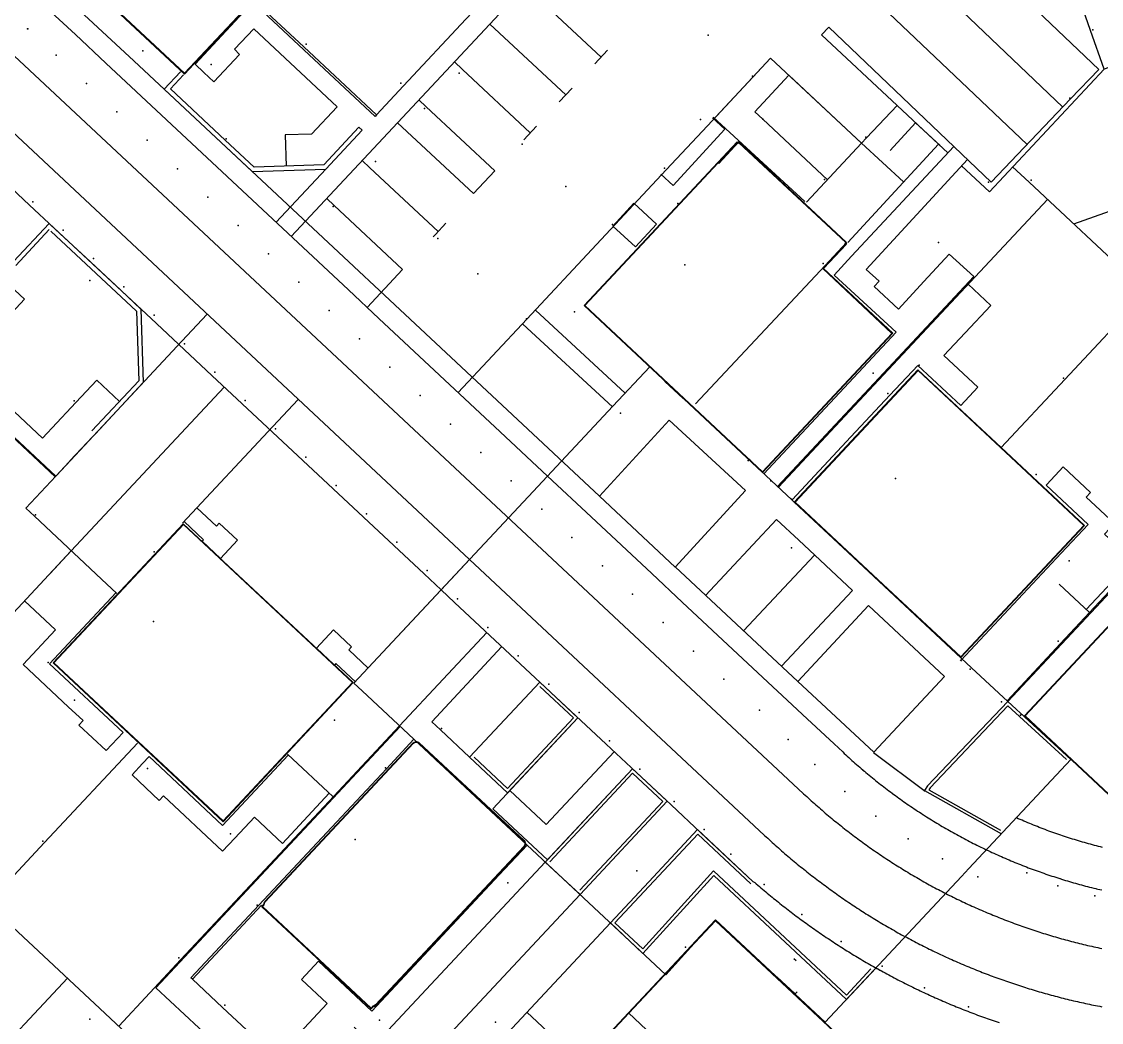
# Model space of a CAD drawing. Extents: x 0 to 368707, y -1 to 358204.
# Drawn here: x 368334.2 to 368386.2, y 357748.9 to 357797.1 of the extents above; entities that cross this region are included whole.
import ezdxf

# ---------------------------------------------------------------- set-up
doc = ezdxf.new("R2010")
doc.units = 0
doc.header["$MEASUREMENT"] = 0
for name, color, linetype in [('3D_LINES', 3, 'Continuous'), ('3D_Points', 1, 'Continuous'), ('PLOTS EXTERNAL LEVEL', 6, 'Continuous'), ('PLOTS FFL', 5, 'Continuous')]:
    doc.layers.add(name, color=color, linetype=linetype)

msp = doc.modelspace()

# ---------------------------------------------------------------- linework, layer by layer
at = {"layer": '3D_LINES'}
for points in [[(368347.202, 357786.747, 53.894), (368364.216, 357804.946, 53.5), (368368.031, 357809.027, 53.425), (368371.683, 357805.612, 53.375), (368371.713, 357805.644, 53.375), (368373.211, 357807.246, 53.5), (368374.307, 357806.222, 53.45), (368376.297, 357808.351, 53.3), (368377.721, 357809.874, 53.4), (368381.374, 357806.46, 53.45), (368380.046, 357805.04, 53.4), (368378.166, 357803.028, 53.525), (368378.823, 357802.413, 53.525)], [(368401.026, 357800.01, 53.7), (368389.941, 357796.08, 53.75), (368386.335, 357794.802, 53.8), (368385.687, 357796.66, 53.8), (368383.744, 357802.237, 53.5), (368382.363, 357806.2, 53.45), (368392.153, 357809.67, 53.7)], [(368350.023, 357805.054, 53.75), (368353.462, 357801.84, 53.7), (368356.92, 357798.606, 53.6), (368355.612, 357797.208, 53.7), (368352.613, 357793.999, 53.85), (368351.303, 357792.598, 53.9), (368347.801, 357795.872, 53.75), (368345.386, 357798.13, 53.65)], [(368370.282, 357795.33, 53.65), (368374.664, 357791.233, 53.85), (368374.904, 357791.489, 53.8), (368376.372, 357793.059, 53.744), (368372.732, 357796.462, 53.613), (368373.077, 357796.824, 53.6), (368380.906, 357789.36, 53.8), (368384.726, 357793.368, 53.8), (368386.081, 357794.789, 53.8), (368378.474, 357802.04, 53.525)], [(368327.428, 357801.469, 53.639), (368371.872, 357759.918, 53.48), (368371.945, 357759.85, 53.478), (368372.019, 357759.782, 53.476), (368372.092, 357759.715, 53.475), (368372.166, 357759.647, 53.473), (368372.24, 357759.58, 53.471), (368372.314, 357759.513, 53.469), (368372.388, 357759.447, 53.467), (368372.463, 357759.38, 53.466), (368372.538, 357759.314, 53.464), (368372.613, 357759.248, 53.462), (368372.688, 357759.183, 53.46), (368372.764, 357759.118, 53.459), (368372.839, 357759.052, 53.457), (368372.915, 357758.988, 53.455), (368372.991, 357758.923, 53.454), (368373.068, 357758.859, 53.453), (368373.144, 357758.795, 53.451), (368373.221, 357758.731, 53.45), (368373.298, 357758.667, 53.449), (368373.375, 357758.604, 53.448), (368373.453, 357758.541, 53.446), (368373.53, 357758.478, 53.445), (368373.608, 357758.415, 53.444), (368373.686, 357758.353, 53.442), (368373.765, 357758.291, 53.441), (368373.843, 357758.229, 53.44), (368373.922, 357758.168, 53.439), (368374.001, 357758.107, 53.438), (368374.08, 357758.046, 53.436), (368374.159, 357757.985, 53.435), (368374.238, 357757.924, 53.434), (368374.318, 357757.864, 53.433), (368374.398, 357757.804, 53.431), (368374.478, 357757.745, 53.43), (368374.558, 357757.685, 53.429), (368374.639, 357757.626, 53.427), (368374.719, 357757.567, 53.426), (368374.8, 357757.509, 53.425), (368374.881, 357757.45, 53.424), (368374.963, 357757.392, 53.422), (368375.044, 357757.335, 53.421), (368375.126, 357757.277, 53.42), (368375.208, 357757.22, 53.419), (368375.29, 357757.163, 53.417), (368375.372, 357757.106, 53.416), (368375.454, 357757.05, 53.415), (368375.537, 357756.994, 53.414), (368375.62, 357756.938, 53.412), (368375.702, 357756.882, 53.411), (368375.786, 357756.827, 53.41), (368375.869, 357756.772, 53.409), (368375.952, 357756.717, 53.408), (368376.036, 357756.663, 53.406), (368376.12, 357756.609, 53.405), (368376.204, 357756.555, 53.405), (368376.288, 357756.501, 53.405), (368376.373, 357756.448, 53.405), (368376.457, 357756.395, 53.405), (368376.542, 357756.342, 53.405), (368376.627, 357756.289, 53.405), (368376.712, 357756.237, 53.405), (368376.797, 357756.185, 53.405), (368376.883, 357756.133, 53.405), (368376.968, 357756.082, 53.405), (368377.054, 357756.031, 53.405), (368377.14, 357755.98, 53.405), (368377.226, 357755.93, 53.405), (368377.313, 357755.879, 53.405), (368377.399, 357755.83, 53.405), (368377.486, 357755.78, 53.405), (368377.572, 357755.73, 53.405), (368377.659, 357755.681, 53.405), (368377.747, 357755.633, 53.405), (368377.834, 357755.584, 53.405), (368377.921, 357755.536, 53.38), (368378.009, 357755.488, 53.38), (368378.097, 357755.44, 53.38), (368378.185, 357755.393, 53.38), (368378.273, 357755.346, 53.38), (368378.361, 357755.299, 53.38), (368378.449, 357755.253, 53.38), (368378.538, 357755.207, 53.38), (368378.627, 357755.161, 53.38), (368378.715, 357755.115, 53.38), (368378.804, 357755.07, 53.38), (368378.894, 357755.025, 53.38), (368378.983, 357754.98, 53.38), (368379.072, 357754.936, 53.38), (368379.162, 357754.892, 53.38), (368379.252, 357754.848, 53.38), (368379.342, 357754.805, 53.38), (368379.432, 357754.761, 53.38), (368379.522, 357754.719, 53.38), (368379.612, 357754.676, 53.38), (368379.703, 357754.634, 53.355), (368379.793, 357754.592, 53.36), (368379.884, 357754.55, 53.364), (368379.975, 357754.509, 53.369), (368380.066, 357754.468, 53.373), (368380.157, 357754.427, 53.378), (368380.248, 357754.386, 53.382), (368380.34, 357754.346, 53.387), (368380.431, 357754.306, 53.392), (368380.523, 357754.267, 53.396), (368380.615, 357754.228, 53.401), (368380.707, 357754.189, 53.405), (368380.799, 357754.15, 53.41), (368380.891, 357754.112, 53.415), (368380.983, 357754.074, 53.419), (368381.076, 357754.036, 53.424), (368381.168, 357753.999, 53.428), (368381.261, 357753.961, 53.433), (368381.354, 357753.925, 53.437), (368381.447, 357753.888, 53.442), (368381.54, 357753.852, 53.445), (368381.633, 357753.816, 53.448), (368381.726, 357753.781, 53.451), (368381.82, 357753.745, 53.45), (368381.913, 357753.71, 53.449), (368382.007, 357753.676, 53.447), (368382.101, 357753.641, 53.446), (368382.195, 357753.607, 53.445), (368382.289, 357753.574, 53.444), (368382.383, 357753.54, 53.442), (368382.477, 357753.507, 53.441), (368382.571, 357753.475, 53.44), (368382.666, 357753.442, 53.439), (368382.76, 357753.41, 53.437), (368382.855, 357753.378, 53.436), (368382.95, 357753.347, 53.435), (368383.045, 357753.316, 53.434), (368383.14, 357753.285, 53.432), (368383.235, 357753.254, 53.431), (368383.33, 357753.224, 53.43), (368383.425, 357753.194, 53.43), (368383.52, 357753.165, 53.429), (368383.616, 357753.135, 53.427), (368383.711, 357753.106, 53.426), (368383.807, 357753.078, 53.425), (368383.903, 357753.049, 53.423), (368383.999, 357753.021, 53.422), (368384.095, 357752.994, 53.421), (368384.191, 357752.966, 53.419), (368384.287, 357752.939, 53.418), (368384.383, 357752.913, 53.417), (368384.479, 357752.886, 53.416), (368384.576, 357752.86, 53.414), (368384.672, 357752.834, 53.413), (368384.769, 357752.809, 53.412), (368384.865, 357752.784, 53.41), (368384.962, 357752.759, 53.409), (368385.059, 357752.735, 53.408), (368385.156, 357752.711, 53.406), (368385.253, 357752.687, 53.405), (368385.35, 357752.663, 53.405), (368385.447, 357752.64, 53.404), (368385.544, 357752.617, 53.402), (368385.641, 357752.595, 53.401), (368385.739, 357752.573, 53.4), (368385.836, 357752.551, 53.398), (368385.934, 357752.529, 53.397), (368386.031, 357752.508, 53.396), (368386.129, 357752.487, 53.394), (368386.227, 357752.466, 53.393)], [(368384.356, 357792.979, 53.8), (368376.756, 357800.224, 53.525)], [(368335.94, 357798.645, 53.705), (368339.618, 357795.206, 53.65), (368362.035, 357774.248, 53.805)], [(368358.47, 357798.8, 53.7), (368358.844, 357798.45, 53.6), (368362.122, 357795.386, 53.5)], [(368351.303, 357792.598, 53.85), (368351.235, 357792.525, 53.9), (368345.354, 357798.023, 53.65), (368342.571, 357795.045, 53.65), (368342.996, 357794.647, 53.65), (368343.482, 357794.193, 53.85), (368344.711, 357795.508, 53.799), (368344.471, 357795.76, 53.789), (368345.397, 357796.751, 53.75), (368349.414, 357792.995, 53.859), (368348.185, 357791.68, 53.895), (368346.916, 357791.637, 53.92), (368346.966, 357790.138, 53.95)], [(368375.029, 357798.416, 53.6), (368382.631, 357791.17, 53.75)], [(368335.441, 357797.742, 53.705), (368336.808, 357796.464, 53.729), (368338.269, 357795.098, 53.754), (368339.73, 357793.732, 53.779), (368341.191, 357792.366, 53.804), (368342.652, 357791.001, 53.829), (368344.113, 357789.635, 53.854), (368345.574, 357788.269, 53.876), (368347.035, 357786.903, 53.894), (368348.496, 357785.537, 53.907), (368349.957, 357784.171, 53.914), (368351.418, 357782.805, 53.917), (368352.879, 357781.44, 53.914), (368354.34, 357780.074, 53.907), (368355.801, 357778.708, 53.895), (368357.262, 357777.342, 53.877), (368359.544, 357775.208, 53.83), (368361.645, 357773.244, 53.805), (368363.106, 357771.879, 53.78), (368364.567, 357770.513, 53.755), (368366.028, 357769.147, 53.73), (368367.489, 357767.781, 53.705), (368368.95, 357766.415, 53.68), (368370.613, 357764.86, 53.651), (368372.048, 357763.519, 53.502), (368373.333, 357762.318, 53.48), (368373.75, 357761.927, 53.472), (368373.824, 357761.859, 53.471), (368373.897, 357761.791, 53.47), (368373.971, 357761.723, 53.468), (368374.044, 357761.656, 53.467), (368374.119, 357761.589, 53.466), (368374.193, 357761.522, 53.464), (368374.268, 357761.456, 53.463), (368374.342, 357761.389, 53.462), (368374.418, 357761.323, 53.46), (368374.493, 357761.258, 53.459), (368374.569, 357761.192, 53.458), (368374.644, 357761.127, 53.456), (368374.72, 357761.062, 53.455), (368374.726, 357761.058, 53.455), (368374.797, 357760.998, 53.454), (368374.873, 357760.934, 53.452), (368374.95, 357760.87, 53.451), (368375.027, 357760.806, 53.45), (368375.104, 357760.742, 53.448), (368375.182, 357760.679, 53.447), (368375.26, 357760.616, 53.445), (368375.338, 357760.554, 53.444), (368375.416, 357760.491, 53.443), (368375.494, 357760.429, 53.441), (368375.573, 357760.368, 53.44), (368375.652, 357760.306, 53.439), (368375.731, 357760.245, 53.437), (368375.81, 357760.184, 53.436), (368375.89, 357760.124, 53.434), (368375.969, 357760.063, 53.433), (368376.049, 357760.003, 53.432), (368376.129, 357759.944, 53.43), (368376.149, 357759.929, 53.43), (368376.21, 357759.884, 53.429), (368376.291, 357759.825, 53.428), (368376.371, 357759.766, 53.426), (368376.452, 357759.708, 53.425), (368376.534, 357759.65, 53.423), (368376.615, 357759.592, 53.422), (368376.697, 357759.534, 53.421), (368376.779, 357759.477, 53.419), (368376.861, 357759.42, 53.418), (368376.943, 357759.363, 53.417), (368377.026, 357759.307, 53.415), (368377.109, 357759.251, 53.414), (368377.191, 357759.195, 53.412), (368377.275, 357759.139, 53.411), (368377.358, 357759.084, 53.41), (368377.442, 357759.029, 53.408), (368377.525, 357758.975, 53.407), (368377.609, 357758.92, 53.406), (368377.645, 357758.897, 53.405), (368377.693, 357758.866, 53.404), (368377.778, 357758.813, 53.403), (368377.862, 357758.759, 53.402), (368377.947, 357758.706, 53.4), (368378.032, 357758.654, 53.399), (368378.117, 357758.601, 53.397), (368378.202, 357758.549, 53.396), (368378.288, 357758.497, 53.395), (368378.374, 357758.446, 53.393), (368378.46, 357758.395, 53.392), (368378.546, 357758.344, 53.391), (368378.632, 357758.293, 53.389), (368378.718, 357758.243, 53.388), (368378.805, 357758.193, 53.387), (368378.892, 357758.144, 53.385), (368378.979, 357758.095, 53.384), (368379.066, 357758.046, 53.383), (368379.153, 357757.997, 53.381), (368379.241, 357757.949, 53.38), (368379.329, 357757.901, 53.379), (368379.416, 357757.853, 53.377), (368379.504, 357757.806, 53.376), (368379.593, 357757.759, 53.374), (368379.681, 357757.712, 53.373), (368379.77, 357757.666, 53.372), (368379.858, 357757.62, 53.37), (368379.947, 357757.574, 53.369), (368380.036, 357757.529, 53.367), (368380.126, 357757.484, 53.366), (368380.215, 357757.439, 53.365), (368380.305, 357757.394, 53.363), (368380.394, 357757.35, 53.362), (368380.484, 357757.307, 53.361), (368380.574, 357757.263, 53.359), (368380.665, 357757.22, 53.358), (368380.755, 357757.177, 53.356), (368380.845, 357757.135, 53.355), (368380.936, 357757.093, 53.36), (368381.027, 357757.051, 53.365), (368381.118, 357757.01, 53.369), (368381.209, 357756.969, 53.374), (368381.3, 357756.928, 53.379), (368381.392, 357756.888, 53.384), (368381.483, 357756.848, 53.389), (368381.575, 357756.808, 53.393), (368381.667, 357756.768, 53.398), (368381.759, 357756.729, 53.403), (368381.851, 357756.691, 53.408), (368381.943, 357756.652, 53.413), (368382.036, 357756.614, 53.417), (368382.129, 357756.576, 53.422), (368382.221, 357756.539, 53.427), (368382.314, 357756.502, 53.432), (368382.407, 357756.465, 53.437), (368382.5, 357756.429, 53.441), (368382.593, 357756.393, 53.446), (368382.687, 357756.357, 53.451), (368382.78, 357756.322, 53.45), (368382.874, 357756.287, 53.448), (368382.968, 357756.252, 53.447), (368383.062, 357756.218, 53.446), (368383.156, 357756.184, 53.445), (368383.25, 357756.151, 53.443), (368383.344, 357756.117, 53.442), (368383.439, 357756.085, 53.441), (368383.533, 357756.052, 53.439), (368383.628, 357756.02, 53.438), (368383.722, 357755.988, 53.437), (368383.817, 357755.956, 53.435), (368383.912, 357755.925, 53.434), (368384.007, 357755.894, 53.433), (368384.103, 357755.864, 53.432), (368384.198, 357755.834, 53.43), (368384.218, 357755.828, 53.43), (368384.293, 357755.804, 53.429), (368384.389, 357755.775, 53.428), (368384.485, 357755.746, 53.426), (368384.58, 357755.717, 53.425), (368384.676, 357755.688, 53.423), (368384.772, 357755.66, 53.422), (368384.868, 357755.633, 53.421), (368384.964, 357755.606, 53.419), (368385.061, 357755.579, 53.418), (368385.157, 357755.552, 53.417), (368385.254, 357755.526, 53.415), (368385.35, 357755.5, 53.414), (368385.447, 357755.474, 53.412), (368385.543, 357755.449, 53.411), (368385.64, 357755.424, 53.41), (368385.737, 357755.4, 53.408), (368385.834, 357755.376, 53.407), (368385.931, 357755.352, 53.406), (368385.968, 357755.343, 53.405), (368386.029, 357755.328, 53.41), (368386.126, 357755.305, 53.418), (368386.223, 357755.283, 53.426)], [(368356.763, 357796.974, 53.7), (368360.415, 357793.559, 53.625)], [(368362.43, 357795.714, 53.5), (368361.815, 357795.057, 53.5)], [(368355.055, 357795.148, 53.7), (368355.447, 357794.782, 53.7), (368358.708, 357791.733, 53.625)], [(368355.237, 357779.235, 53.895), (368358.54, 357782.768, 53.85), (368365.255, 357789.95, 53.7), (368367.235, 357792.069, 53.75), (368370.283, 357795.329, 53.65), (368369.446, 357794.435, 53.65), (368369.44, 357794.429, 53.75), (368367.629, 357792.49, 53.75)], [(368341.866, 357794.679, 53.65), (368341.08, 357793.839, 53.779), (368345.328, 357789.868, 53.854), (368348.861, 357789.987, 53.95), (368350.62, 357791.868, 53.9), (368350.463, 357792.015, 53.85), (368348.765, 357790.199, 53.85), (368345.41, 357790.086, 53.85), (368344.02, 357791.385, 53.85), (368341.384, 357793.849, 53.691), (368342.023, 357794.532, 53.65)], [(368374.666, 357791.231, 53.8), (368371.16, 357794.509, 53.65), (368369.521, 357792.756, 53.65), (368369.91, 357792.392, 53.75), (368373.027, 357789.478, 53.85)], [(368379.477, 357790.156, 53.8), (368380.819, 357788.902, 53.8), (368386.335, 357794.802, 53.8)], [(368331.501, 357793.897, 53.73), (368355.788, 357771.191, 53.855), (368369.994, 357757.909, 53.505), (368370.067, 357757.841, 53.503), (368370.14, 357757.774, 53.502), (368370.213, 357757.706, 53.5), (368370.287, 357757.639, 53.498), (368370.36, 357757.572, 53.497), (368370.434, 357757.505, 53.495), (368370.508, 357757.439, 53.493), (368370.583, 357757.372, 53.492), (368370.657, 357757.306, 53.49), (368370.732, 357757.241, 53.488), (368370.807, 357757.175, 53.487), (368370.882, 357757.109, 53.485), (368370.957, 357757.044, 53.483), (368371.032, 357756.979, 53.482), (368371.108, 357756.915, 53.48), (368371.184, 357756.85, 53.455), (368371.26, 357756.786, 53.455), (368371.336, 357756.722, 53.455), (368371.413, 357756.658, 53.455), (368371.489, 357756.594, 53.455), (368371.566, 357756.531, 53.455), (368371.643, 357756.468, 53.455), (368371.72, 357756.405, 53.455), (368371.798, 357756.343, 53.455), (368371.875, 357756.28, 53.455), (368371.953, 357756.218, 53.455), (368372.031, 357756.156, 53.455), (368372.109, 357756.094, 53.455), (368372.187, 357756.033, 53.455), (368372.266, 357755.972, 53.455), (368372.345, 357755.911, 53.455), (368372.424, 357755.85, 53.455), (368372.503, 357755.79, 53.455), (368372.582, 357755.729, 53.455), (368372.661, 357755.669, 53.455), (368372.741, 357755.61, 53.455), (368372.821, 357755.55, 53.455), (368372.901, 357755.491, 53.43), (368372.981, 357755.432, 53.43), (368373.061, 357755.373, 53.43), (368373.142, 357755.314, 53.43), (368373.223, 357755.256, 53.43), (368373.303, 357755.198, 53.43), (368373.384, 357755.14, 53.43), (368373.466, 357755.083, 53.43), (368373.547, 357755.025, 53.43), (368373.629, 357754.968, 53.43), (368373.71, 357754.911, 53.43), (368373.792, 357754.855, 53.43), (368373.874, 357754.799, 53.43), (368373.957, 357754.743, 53.43), (368374.039, 357754.687, 53.43), (368374.122, 357754.631, 53.43), (368374.205, 357754.576, 53.43), (368374.288, 357754.521, 53.43), (368374.371, 357754.466, 53.43), (368374.454, 357754.411, 53.43), (368374.537, 357754.357, 53.43), (368374.621, 357754.303, 53.43), (368374.705, 357754.249, 53.405), (368374.789, 357754.196, 53.405), (368374.873, 357754.142, 53.405), (368374.957, 357754.089, 53.405), (368375.041, 357754.037, 53.405), (368375.126, 357753.984, 53.405), (368375.211, 357753.932, 53.405), (368375.296, 357753.88, 53.405), (368375.381, 357753.828, 53.405), (368375.466, 357753.777, 53.405), (368375.551, 357753.725, 53.405), (368375.637, 357753.674, 53.405), (368375.722, 357753.624, 53.405), (368375.808, 357753.573, 53.405), (368375.894, 357753.523, 53.405), (368375.98, 357753.473, 53.405), (368376.067, 357753.423, 53.405), (368376.153, 357753.374, 53.405), (368376.24, 357753.325, 53.405), (368376.327, 357753.276, 53.405), (368376.413, 357753.227, 53.405), (368376.5, 357753.179, 53.405), (368376.588, 357753.131, 53.38), (368376.675, 357753.083, 53.38), (368376.762, 357753.036, 53.38), (368376.85, 357752.988, 53.38), (368376.938, 357752.941, 53.38), (368377.026, 357752.894, 53.38), (368377.115, 357752.848, 53.38), (368377.203, 357752.801, 53.38), (368377.292, 357752.755, 53.38), (368377.38, 357752.709, 53.38), (368377.469, 357752.664, 53.38), (368377.558, 357752.619, 53.38), (368377.647, 357752.574, 53.38), (368377.737, 357752.529, 53.38), (368377.826, 357752.484, 53.38), (368377.915, 357752.44, 53.38), (368378.005, 357752.396, 53.38), (368378.095, 357752.353, 53.38), (368378.185, 357752.309, 53.38), (368378.275, 357752.266, 53.38), (368378.365, 357752.224, 53.38), (368378.455, 357752.181, 53.38), (368378.546, 357752.139, 53.383), (368378.636, 357752.097, 53.386), (368378.727, 357752.055, 53.388), (368378.818, 357752.014, 53.391), (368378.909, 357751.973, 53.394), (368379, 357751.932, 53.397), (368379.091, 357751.891, 53.4), (368379.182, 357751.851, 53.403), (368379.274, 357751.811, 53.405), (368379.365, 357751.771, 53.408), (368379.457, 357751.732, 53.411), (368379.549, 357751.692, 53.414), (368379.641, 357751.654, 53.417), (368379.733, 357751.615, 53.419), (368379.825, 357751.577, 53.422), (368379.917, 357751.538, 53.425), (368380.01, 357751.501, 53.428), (368380.102, 357751.463, 53.431), (368380.195, 357751.426, 53.434), (368380.288, 357751.389, 53.436), (368380.381, 357751.352, 53.439), (368380.473, 357751.316, 53.442), (368380.567, 357751.28, 53.441), (368380.66, 357751.244, 53.441), (368380.753, 357751.209, 53.44), (368380.846, 357751.173, 53.44), (368380.94, 357751.138, 53.439), (368381.034, 357751.104, 53.439), (368381.127, 357751.069, 53.438), (368381.221, 357751.035, 53.438), (368381.315, 357751.001, 53.437), (368381.409, 357750.968, 53.437), (368381.503, 357750.935, 53.436), (368381.597, 357750.902, 53.435), (368381.692, 357750.869, 53.435), (368381.786, 357750.837, 53.434), (368381.881, 357750.805, 53.434), (368381.975, 357750.773, 53.433), (368382.07, 357750.741, 53.433), (368382.165, 357750.71, 53.432), (368382.26, 357750.679, 53.432), (368382.355, 357750.648, 53.431), (368382.45, 357750.618, 53.431), (368382.545, 357750.588, 53.43), (368382.64, 357750.558, 53.429), (368382.736, 357750.529, 53.428), (368382.831, 357750.5, 53.427), (368382.927, 357750.471, 53.425), (368383.022, 357750.442, 53.424), (368383.118, 357750.414, 53.423), (368383.214, 357750.386, 53.422), (368383.31, 357750.358, 53.421), (368383.406, 357750.331, 53.42), (368383.502, 357750.303, 53.419), (368383.598, 357750.277, 53.417), (368383.694, 357750.25, 53.416), (368383.791, 357750.224, 53.415), (368383.887, 357750.198, 53.414), (368383.983, 357750.172, 53.413), (368384.08, 357750.147, 53.412), (368384.177, 357750.122, 53.411), (368384.273, 357750.097, 53.41), (368384.37, 357750.072, 53.408), (368384.467, 357750.048, 53.407), (368384.564, 357750.024, 53.406), (368384.661, 357750.001, 53.405), (368384.758, 357749.977, 53.404), (368384.855, 357749.954, 53.403), (368384.952, 357749.932, 53.401), (368385.049, 357749.909, 53.4), (368385.147, 357749.887, 53.399), (368385.244, 357749.865, 53.398), (368385.342, 357749.844, 53.397), (368385.439, 357749.822, 53.395), (368385.537, 357749.801, 53.394), (368385.634, 357749.781, 53.393), (368385.732, 357749.76, 53.392), (368385.83, 357749.74, 53.391), (368385.928, 357749.721, 53.39), (368386.026, 357749.701, 53.388), (368386.124, 357749.682, 53.387), (368386.222, 357749.663, 53.386)], [(368360.108, 357793.231, 53.625), (368360.722, 357793.888, 53.625)], [(368352.324, 357792.226, 53.9), (368355.976, 357788.811, 53.8), (368357.001, 357789.907, 53.625), (368353.704, 357792.989, 53.8), (368353.348, 357793.322, 53.85)], [(368378.365, 357791.195, 53.8), (368376.372, 357793.059, 53.8)], [(368364.992, 357789.75, 53.7), (368365.585, 357789.203, 53.75), (368368.081, 357791.915, 53.75), (368367.488, 357792.461, 53.75)], [(368367.515, 357792.49, 53.75), (368371.929, 357788.426, 53.85)], [(368384.871, 357787.349, 53.7), (368391.893, 357789.839, 53.725), (368399.406, 357792.502, 53.75)], [(368358.401, 357791.404, 53.625), (368359.015, 357792.062, 53.625)], [(368378.444, 357791.123, 53.8), (368377.262, 357792.211, 53.8), (368376.043, 357790.887, 53.8)], [(368361.44, 357783.573, 53.75), (368361.529, 357783.668, 53.751), (368361.551, 357783.647, 53.751), (368364.562, 357786.868, 53.775), (368365.881, 357788.279, 53.75), (368367.762, 357790.291, 53.75), (368367.789, 357790.266, 53.75), (368368.752, 357791.296, 53.75), (368373.932, 357786.453, 53.85), (368372.905, 357785.355, 53.75), (368366.669, 357778.685, 53.875)], [(368372.012, 357788.392, 53.85), (368374.664, 357791.233, 53.8), (368376.686, 357789.371, 53.75)], [(368369.96, 357775.327, 53.675), (368376.326, 357782.135, 53.6), (368373.334, 357784.89, 53.75), (368374.179, 357785.807, 53.85), (368379.105, 357791.077, 53.8)], [(368374.002, 357786.456, 53.75), (368378.365, 357791.195, 53.8), (368378.819, 357790.771, 53.8)], [(368350.616, 357790.4, 53.85), (368350.984, 357790.056, 53.9), (368354.269, 357786.985, 53.8)], [(368379.762, 357790.451, 53.8), (368374.887, 357785.155, 53.75), (368375.503, 357784.588, 53.75), (368375.268, 357784.333, 53.75), (368376.441, 357783.252, 53.75), (368377.66, 357784.577, 53.75), (368378.879, 357785.901, 53.75), (368380.061, 357784.813, 53.735), (368375.485, 357779.919, 53.675), (368370.618, 357774.712, 53.675)], [(368348.861, 357789.987, 53.95), (368346.471, 357787.43, 53.894)], [(368379.477, 357790.156, 53.8), (368379.513, 357790.122, 53.8)], [(368381.934, 357790.095, 53.8), (368382.722, 357789.358, 53.75), (368386.228, 357786.08, 53.7), (368389.464, 357783.055, 53.65), (368397.363, 357775.67, 53.7)], [(368333.147, 357789.619, 53.779), (368334.608, 357788.254, 53.804), (368340.452, 357782.79, 53.901), (368343.374, 357780.058, 53.932), (368344.835, 357778.693, 53.939), (368347.757, 357775.961, 53.939), (368349.218, 357774.595, 53.932), (368350.679, 357773.229, 53.92), (368352.14, 357771.863, 53.902), (368353.601, 357770.497, 53.88), (368354.422, 357769.73, 53.866), (368355.062, 357769.132, 53.855), (368357.984, 357766.4, 53.805), (368359.445, 357765.034, 53.78), (368362.367, 357762.302, 53.73), (368365.491, 357759.382, 53.676), (368366.926, 357758.04, 53.527), (368368.211, 357756.839, 53.505), (368369.432, 357755.697, 53.7), (368369.518, 357755.645, 53.655), (368369.593, 357755.58, 53.611), (368369.667, 357755.515, 53.568), (368369.742, 357755.451, 53.524), (368369.817, 357755.387, 53.48), (368369.892, 357755.323, 53.479), (368369.968, 357755.259, 53.478), (368370.043, 357755.196, 53.477), (368370.119, 357755.132, 53.476), (368370.195, 357755.069, 53.475), (368370.271, 357755.006, 53.474), (368370.348, 357754.944, 53.473), (368370.424, 357754.881, 53.472), (368370.501, 357754.819, 53.471), (368370.578, 357754.757, 53.47), (368370.655, 357754.695, 53.469), (368370.732, 357754.634, 53.467), (368370.809, 357754.572, 53.466), (368370.887, 357754.511, 53.465), (368370.965, 357754.45, 53.464), (368371.043, 357754.39, 53.463), (368371.121, 357754.329, 53.462), (368371.199, 357754.269, 53.461), (368371.277, 357754.209, 53.46), (368371.356, 357754.149, 53.459), (368371.435, 357754.089, 53.458), (368371.514, 357754.03, 53.457), (368371.593, 357753.971, 53.456), (368371.672, 357753.912, 53.455), (368371.751, 357753.853, 53.454), (368371.831, 357753.795, 53.453), (368371.911, 357753.737, 53.452), (368371.991, 357753.679, 53.451), (368372.071, 357753.621, 53.45), (368372.151, 357753.563, 53.448), (368372.231, 357753.506, 53.447), (368372.312, 357753.449, 53.446), (368372.393, 357753.392, 53.445), (368372.474, 357753.335, 53.444), (368372.555, 357753.279, 53.443), (368372.636, 357753.223, 53.442), (368372.717, 357753.167, 53.441), (368372.799, 357753.111, 53.44), (368372.88, 357753.056, 53.439), (368372.962, 357753.001, 53.438), (368373.044, 357752.946, 53.437), (368373.126, 357752.891, 53.435), (368373.209, 357752.836, 53.434), (368373.291, 357752.782, 53.433), (368373.374, 357752.728, 53.432), (368373.457, 357752.674, 53.431), (368373.54, 357752.62, 53.43), (368373.623, 357752.567, 53.429), (368373.706, 357752.514, 53.428), (368373.789, 357752.461, 53.427), (368373.873, 357752.408, 53.426), (368373.957, 357752.356, 53.425), (368374.04, 357752.304, 53.424), (368374.124, 357752.252, 53.423), (368374.209, 357752.2, 53.422), (368374.293, 357752.149, 53.421), (368374.377, 357752.097, 53.42), (368374.462, 357752.046, 53.419), (368374.547, 357751.996, 53.418), (368374.631, 357751.945, 53.416), (368374.716, 357751.895, 53.415), (368374.802, 357751.845, 53.414), (368374.887, 357751.795, 53.413), (368374.972, 357751.746, 53.412), (368375.058, 357751.696, 53.411), (368375.144, 357751.647, 53.41), (368375.229, 357751.598, 53.409), (368375.315, 357751.55, 53.408), (368375.402, 357751.502, 53.407), (368375.488, 357751.454, 53.406), (368375.574, 357751.406, 53.405)], [(368350.854, 357783.332, 53.917), (368352.561, 357785.159, 53.8), (368349.265, 357788.241, 53.95), (368348.909, 357788.573, 53.894)], [(368363.77, 357786.245, 53.75), (368362.685, 357787.244, 53.775), (368363.701, 357788.348, 53.7), (368364.787, 357787.333, 53.75), (368363.77, 357786.245, 53.75)], [(368373.853, 357778.101, 53.6), (368383.606, 357788.532, 53.75)], [(368333.785, 357785.498, 53.6), (368333.833, 357785.548, 53.6), (368335.544, 357787.379, 53.829)], [(368333.943, 357785.351, 53.6), (368335.554, 357787.075, 53.829)], [(368335.617, 357787.31, 53.804), (368336.069, 357786.888, 53.829), (368337.53, 357785.522, 53.854), (368338.991, 357784.156, 53.879), (368339.962, 357783.248, 53.901), (368340.081, 357779.715, 53.932), (368337.763, 357777.235, 53.8)], [(368354.03, 357786.73, 53.8), (368354.142, 357786.849, 53.8), (368354.645, 357787.387, 53.9)], [(368335.627, 357787.007, 53.829), (368337.814, 357784.963, 53.85), (368339.75, 357783.152, 53.901), (368339.863, 357779.797, 53.932), (368337.606, 357777.382, 53.8)], [(368338.936, 357778.804, 53.919), (368337.84, 357779.829, 53.901), (368336.837, 357778.756, 53.8), (368336.612, 357778.515, 53.794), (368335.231, 357777.038, 53.755), (368331.164, 357780.841, 53.65), (368332.31, 357782.068, 53.6), (368332.863, 357782.658, 53.668), (368333.129, 357782.41, 53.699), (368334.358, 357783.725, 53.85), (368333.435, 357784.588, 53.6), (368329.891, 357780.798, 53.6), (368335.869, 357775.21, 53.7), (368336.516, 357775.902, 53.7)], [(368379.785, 357784.445, 53.75), (368380.88, 357783.42, 53.718), (368379.651, 357782.106, 53.68), (368378.627, 357781.01, 53.647), (368380.25, 357779.492, 53.6), (368379.431, 357778.615, 53.6), (368377.369, 357780.543, 53.6), (368376.019, 357779.099, 53.6), (368374.15, 357777.1, 53.75), (368371.311, 357774.064, 53.6)], [(368388.379, 357784.069, 53.65), (368384.442, 357779.857, 53.6), (368381.383, 357776.585, 53.6)], [(368335.902, 357775.244, 53.7), (368341.939, 357781.702, 53.919), (368343.154, 357783.002, 53.894)], [(368358.956, 357783.193, 53.85), (368363.284, 357779.208, 53.875)], [(368358.346, 357782.531, 53.85), (368362.669, 357778.551, 53.875)], [(368329.819, 357780.794, 53.6), (368332.128, 357778.635, 53.65), (368335.833, 357775.171, 53.7)], [(368372.911, 357748.916, 53.405), (368367.632, 357753.851, 53.48), (368365.232, 357751.205, 53.7), (368350.614, 357764.871, 53.8), (368350.222, 357765.237, 53.802), (368358.616, 357774.216, 53.855), (368358.62, 357774.22, 53.83), (368362.691, 357778.575, 53.875), (368364.461, 357780.468, 53.75)], [(368364.461, 357780.468, 53.875), (368370.305, 357775.005, 53.675), (368379.951, 357765.986, 53.6), (368381.699, 357764.352, 53.5)], [(368335.59, 357770.518, 53.8), (368336.614, 357771.614, 53.7), (368343.98, 357779.492, 53.932)], [(368365.191, 357779.763, 53.875), (368366.074, 357778.951, 53.875)], [(368347.537, 357778.904, 53.917), (368346.322, 357777.605, 53.942), (368341.971, 357772.951, 53.8)], [(368384.176, 357770.004, 53.6), (368385.637, 357768.638, 53.6), (368394.614, 357778.24, 53.7)], [(368362.035, 357774.248, 53.805), (368365.396, 357777.898, 53.875), (368369.074, 357774.512, 53.675), (368365.688, 357770.833, 53.755), (368362.035, 357774.248, 53.755)], [(368373.853, 357778.101, 53.6), (368370.654, 357774.678, 53.675)], [(368336.55, 357775.938, 53.7), (368337.916, 357777.399, 53.8)], [(368369.265, 357776.046, 53.6), (368369.162, 357775.936, 53.675)], [(368385.477, 357768.788, 53.6), (368387.697, 357771.162, 53.45), (368386.359, 357772.412, 53.486), (368386.837, 357772.923, 53.5), (368385.469, 357774.202, 53.547), (368385.674, 357774.421, 53.555), (368384.359, 357775.651, 53.6), (368383.573, 357774.81, 53.6), (368383.54, 357774.774, 53.6), (368385.565, 357772.881, 53.6), (368384.271, 357771.496, 53.6), (368379.439, 357766.328, 53.6)], [(368338.075, 357770.248, 53.8), (368334.834, 357773.278, 53.7), (368334.423, 357773.663, 53.721), (368335.867, 357775.208, 53.8)], [(368342.04, 357773.024, 53.8), (368342.982, 357772.143, 53.875), (368342.914, 357772.07, 53.881), (368343.79, 357771.25, 53.95), (368344.61, 357772.127, 53.95), (368343.733, 357772.947, 53.95), (368343.596, 357772.8, 53.95), (368342.654, 357773.681, 53.95)], [(368370.803, 357766.052, 53.651), (368374.217, 357769.704, 53.709), (368371.635, 357772.118, 53.75), (368370.565, 357773.119, 53.6), (368367.15, 357769.466, 53.73)], [(368389.944, 357773.172, 53.5), (368381.699, 357764.352, 53.5)], [(368336.599, 357771.598, 53.7), (368333.174, 357767.934, 53.8), (368328.789, 357763.243, 53.81), (368326.264, 357760.542, 53.825)], [(368350.222, 357765.237, 53.8), (368355.788, 357771.191, 53.855)], [(368372.391, 357771.411, 53.75), (368368.977, 357767.759, 53.68)], [(368371.584, 357765.321, 53.651), (368365.688, 357770.834, 53.755)], [(368338.075, 357770.248, 53.7), (368338.806, 357769.565, 53.95)], [(368334.361, 357769.203, 53.8), (368335.858, 357767.803, 53.8), (368334.298, 357766.134, 53.8), (368336.469, 357764.105, 53.8), (368337.178, 357763.441, 53.8), (368336.973, 357763.222, 53.8), (368338.288, 357761.993, 53.8), (368339.108, 357762.87, 53.8), (368335.57, 357766.177, 53.8), (368338.769, 357769.599, 53.95)], [(368374.999, 357768.973, 53.6), (368378.651, 357765.559, 53.6), (368375.253, 357761.923, 53.455), (368371.584, 357765.321, 53.651), (368374.999, 357768.973, 53.75)], [(368344.811, 357743.203, 53.8), (368341.333, 357746.454, 53.8), (368337.994, 357749.576, 53.8), (368333.561, 357753.72, 53.825), (368328.857, 357758.118, 53.825), (368321.058, 357765.409, 53.65), (368317.638, 357768.607, 53.45)], [(368385.637, 357768.638, 53.6), (368384.244, 357767.148, 53.5), (368381.662, 357764.386, 53.5)], [(368350.29, 357765.31, 53.8), (368349.356, 357766.183, 53.82), (368349.288, 357766.11, 53.821), (368348.412, 357766.93, 53.84), (368349.231, 357767.806, 53.859), (368350.108, 357766.987, 53.877), (368349.971, 357766.841, 53.88), (368350.905, 357765.968, 53.9)], [(368352.414, 357763.188, 53.9), (368356.613, 357767.681, 53.83)], [(368359.17, 357765.291, 53.78), (368355.79, 357761.675, 53.866), (368354.382, 357762.991, 53.9), (368353.964, 357763.382, 53.75), (368357.344, 357766.998, 53.805)], [(368379.476, 357766.294, 53.6), (368379.403, 357766.362, 53.6)], [(368355.79, 357761.675, 53.9), (368357.621, 357759.962, 53.75), (368361.002, 357763.578, 53.755), (368359.17, 357765.291, 53.78)], [(368356.002, 357761.682, 53.9), (368357.614, 357760.174, 53.75), (368360.79, 357763.571, 53.755), (368359.177, 357765.079, 53.78)], [(368384.737, 357761.566, 53.45), (368381.699, 357764.352, 53.5), (368377.839, 357760.297, 53.409), (368377.685, 357760.068, 53.405), (368381.39, 357757.985, 53.451)], [(368384.524, 357761.558, 53.45), (368381.706, 357764.142, 53.5), (368377.956, 357760.203, 53.407), (368377.893, 357760.109, 53.405), (368381.354, 357758.167, 53.451)], [(368382.42, 357763.733, 53.5), (368382.393, 357763.704, 53.45)], [(368345.154, 357748.452, 53.8), (368344.129, 357747.357, 53.8), (368340.688, 357750.574, 53.8), (368352.45, 357763.154, 53.9)], [(368349.248, 357759.803, 53.9), (368352.414, 357763.188, 53.9)], [(368361.002, 357763.578, 53.755), (368356.904, 357759.195, 53.9), (368359.534, 357756.737, 53.75), (368363.632, 357761.12, 53.705)], [(368332.581, 357754.637, 53.825), (368335.319, 357757.566, 53.81), (368339.8, 357762.359, 53.8)], [(368342.443, 357750.986, 53.8), (368342.37, 357751.055, 53.8), (368349.376, 357758.548, 53.9), (368351.782, 357761.122, 53.75), (368353.107, 357762.54, 53.9)], [(368353.547, 357762.129, 53.9), (368354.424, 357761.309, 53.9)], [(368349.031, 357759.937, 53.9), (368346.778, 357757.526, 53.849), (368345.426, 357758.79, 53.821), (368344.485, 357757.783, 53.8), (368343.9, 357757.157, 53.75), (368341.056, 357759.816, 53.779), (368340.851, 357759.597, 53.781), (368339.536, 357760.826, 53.795), (368340.04, 357761.365, 53.8), (368340.356, 357761.702, 53.8), (368343.894, 357758.395, 53.8), (368347.059, 357761.781, 53.8)], [(368349.214, 357759.766, 53.9), (368347.023, 357761.815, 53.8)], [(368362.755, 357761.939, 53.73), (368359.477, 357758.433, 53.75), (368357.724, 357760.072, 53.9)], [(368375.237, 357761.906, 53.455), (368377.724, 357760.042, 53.405)], [(368361.107, 357755.061, 53.676), (368365.307, 357759.554, 53.676), (368363.828, 357760.936, 53.705), (368363.632, 357761.12, 53.73), (368359.432, 357756.627, 53.75), (368361.107, 357755.061, 53.755), (368333.193, 357725.204, 53.85), (368334.654, 357723.838, 54.1), (368337.086, 357726.439, 53.9), (368343.93, 357733.76, 54.025), (368350.754, 357741.059, 53.9), (368354.171, 357744.714, 53.85), (368357.606, 357748.388, 53.775), (368362.568, 357753.695, 53.65)], [(368384.737, 357761.566, 53.45), (368379.824, 357756.311, 53.355), (368379.466, 357755.928, 53.38), (368372.911, 357748.916, 53.405)], [(368361.1, 357755.273, 53.65), (368365.095, 357759.547, 53.676), (368363.639, 357760.908, 53.705), (368359.644, 357756.634, 53.75)], [(368355.547, 357760.259, 53.9), (368356.424, 357759.439, 53.75)], [(368338.897, 357748.731, 53.8), (368341.889, 357751.931, 53.8), (368349.248, 357759.803, 53.9)], [(368386.255, 357757.332, 53.408), (368386.158, 357757.356, 53.409), (368386.062, 357757.381, 53.411), (368385.965, 357757.406, 53.412), (368385.869, 357757.431, 53.414), (368385.772, 357757.457, 53.415), (368385.676, 357757.483, 53.417), (368385.58, 357757.51, 53.418), (368385.484, 357757.537, 53.42), (368385.388, 357757.564, 53.421), (368385.292, 357757.592, 53.423), (368385.197, 357757.62, 53.424), (368385.101, 357757.649, 53.426), (368385.006, 357757.677, 53.427), (368384.91, 357757.707, 53.429), (368384.815, 357757.736, 53.43), (368384.72, 357757.766, 53.431), (368384.625, 357757.797, 53.433), (368384.53, 357757.827, 53.434), (368384.435, 357757.859, 53.436), (368384.341, 357757.89, 53.437), (368384.246, 357757.922, 53.438), (368384.152, 357757.954, 53.44), (368384.058, 357757.987, 53.441), (368383.964, 357758.02, 53.443), (368383.87, 357758.053, 53.444), (368383.776, 357758.087, 53.445), (368383.682, 357758.121, 53.447), (368383.588, 357758.155, 53.448), (368383.495, 357758.19, 53.45), (368383.402, 357758.225, 53.451), (368383.309, 357758.261, 53.444), (368383.216, 357758.297, 53.437), (368383.123, 357758.333, 53.43), (368383.03, 357758.37, 53.424), (368382.937, 357758.407, 53.417), (368382.845, 357758.444, 53.41), (368382.753, 357758.482, 53.403), (368382.66, 357758.52, 53.396), (368382.568, 357758.559, 53.389), (368382.477, 357758.597, 53.382), (368382.385, 357758.637, 53.376), (368382.293, 357758.676, 53.369), (368382.202, 357758.716, 53.362), (368382.111, 357758.756, 53.355)], [(368375.347, 357751.522, 53.405), (368373.935, 357750.012, 53.424), (368367.544, 357755.987, 53.505), (368364.136, 357752.229, 53.7), (368362.568, 357753.695, 53.678), (368364.416, 357755.672, 53.65), (368366.768, 357758.188, 53.527), (368369.432, 357755.697, 53.48)], [(368375.108, 357751.486, 53.405), (368373.928, 357750.224, 53.421), (368367.535, 357756.201, 53.505), (368364.127, 357752.443, 53.7), (368362.78, 357753.703, 53.65), (368366.775, 357757.976, 53.527), (368369.332, 357755.585, 53.48)], [(368346.492, 357747.201, 53.8), (368348.938, 357749.818, 53.772), (368347.696, 357750.98, 53.759), (368348.515, 357751.856, 53.75), (368351.084, 357749.455, 53.75), (368357.216, 357756.014, 53.75), (368358.555, 357757.447, 53.75)], [(368359.432, 357756.627, 53.75), (368351.175, 357747.796, 53.75), (368350.225, 357748.683, 53.75)], [(368347.578, 357746.186, 53.75), (368343.899, 357749.625, 53.8), (368342.443, 357750.986, 53.8), (368345.778, 357754.553, 53.75)], [(368367.618, 357753.837, 53.48), (368366.29, 357752.416, 53.7), (368363.435, 357749.363, 53.7), (368365.175, 357747.736, 53.85), (368370.134, 357743.1, 53.7), (368374.317, 357747.574, 53.405)], [(368371.509, 357751.87, 53.43), (368371.399, 357751.972, 53.455)], [(368375.353, 357751.529, 53.43), (368375.441, 357751.48, 53.417), (368375.528, 357751.431, 53.405), (368375.615, 357751.383, 53.404), (368375.703, 357751.335, 53.403), (368375.791, 357751.287, 53.402), (368375.879, 357751.24, 53.401), (368375.967, 357751.192, 53.4), (368376.055, 357751.145, 53.398), (368376.143, 357751.099, 53.397), (368376.232, 357751.052, 53.396), (368376.32, 357751.006, 53.395), (368376.409, 357750.96, 53.394), (368376.498, 357750.914, 53.393), (368376.587, 357750.869, 53.392), (368376.676, 357750.823, 53.391), (368376.765, 357750.779, 53.39), (368376.854, 357750.734, 53.389), (368376.944, 357750.689, 53.388), (368377.034, 357750.645, 53.387), (368377.123, 357750.601, 53.385), (368377.213, 357750.558, 53.384), (368377.303, 357750.514, 53.383), (368377.393, 357750.471, 53.382), (368377.483, 357750.428, 53.381), (368377.574, 357750.385, 53.38), (368377.664, 357750.343, 53.383), (368377.755, 357750.301, 53.385), (368377.846, 357750.259, 53.388), (368377.936, 357750.217, 53.39), (368378.027, 357750.176, 53.393), (368378.119, 357750.135, 53.395), (368378.21, 357750.094, 53.398), (368378.301, 357750.054, 53.401), (368378.392, 357750.013, 53.403), (368378.484, 357749.973, 53.406), (368378.576, 357749.934, 53.408), (368378.667, 357749.894, 53.411), (368378.759, 357749.855, 53.414), (368378.851, 357749.816, 53.416), (368378.943, 357749.777, 53.419), (368379.036, 357749.739, 53.421), (368379.128, 357749.701, 53.424), (368379.22, 357749.663, 53.426), (368379.313, 357749.625, 53.429), (368379.406, 357749.588, 53.432), (368379.498, 357749.55, 53.434), (368379.591, 357749.514, 53.437), (368379.684, 357749.477, 53.439), (368379.777, 357749.441, 53.442), (368379.871, 357749.405, 53.441), (368379.964, 357749.369, 53.441), (368380.057, 357749.333, 53.44), (368380.151, 357749.298, 53.44), (368380.244, 357749.263, 53.439), (368380.338, 357749.228, 53.439), (368380.432, 357749.194, 53.438), (368380.526, 357749.16, 53.438), (368380.62, 357749.126, 53.437), (368380.714, 357749.092, 53.437), (368380.808, 357749.059, 53.436), (368380.902, 357749.026, 53.436), (368380.997, 357748.993, 53.435), (368381.091, 357748.961, 53.435), (368381.186, 357748.928, 53.434), (368381.28, 357748.896, 53.434)], [(368324.66, 357738.455, 54), (368332.067, 357746.378, 53.835), (368336.427, 357751.041, 53.8)], [(368370.579, 357751.096, 53.455), (368371.456, 357750.276, 53.433), (368371.558, 357750.386, 53.43)], [(368360.3, 357747.766, 53.7), (368358.552, 357749.4, 53.775)]]:
    msp.add_polyline3d(points, dxfattribs=at)
at = {"layer": '3D_Points'}
for p in [(368334.511, 357796.752, 53.705), (368334.513, 357796.75, 53.705), (368367.282, 357796.443, 53.575), (368385.791, 357796.696, 53.8), (368347.925, 357796.004, 53.75), (368335.882, 357795.474, 53.729), (368340.064, 357795.683, 53.65), (368343.346, 357795.021, 53.65), (368355.288, 357794.611, 53.7), (368369.405, 357794.473, 53.65), (368337.345, 357794.11, 53.754), (368352.482, 357794.122, 53.85), (368384.688, 357793.404, 53.8), (368353.623, 357792.902, 53.8), (368338.804, 357792.742, 53.779), (368366.909, 357792.374, 53.75), (368369.911, 357792.394, 53.75), (368340.267, 357791.378, 53.804), (368344.076, 357791.445, 53.85), (368374.865, 357791.525, 53.8), (368358.315, 357791.195, 53.625), (368351.265, 357790.356, 53.9), (368341.726, 357790.01, 53.829), (368365.168, 357790.031, 53.7), (368360.424, 357789.15, 53.7), (368372.874, 357789.494, 53.85), (368380.773, 357789.368, 53.8), (368382.822, 357789.464, 53.75), (368343.189, 357788.647, 53.854), (368334.759, 357788.415, 53.804), (368349.215, 357788.188, 53.95), (368365.814, 357788.342, 53.75), (368336.22, 357787.049, 53.829), (368344.649, 357787.279, 53.876), (368362.661, 357787.328, 53.775), (368354.267, 357786.657, 53.8), (368378.371, 357786.455, 53.75), (368337.681, 357785.683, 53.854), (368346.111, 357785.915, 53.894), (368366.152, 357785.382, 53.9), (368372.814, 357785.441, 53.75), (368337.498, 357784.625, 53.85), (368347.571, 357784.547, 53.907), (368356.178, 357784.945, 53.9), (368339.142, 357784.317, 53.879), (368340.603, 357782.952, 53.901), (368349.033, 357783.183, 53.914), (368360.847, 357783.114, 53.75), (368358.531, 357782.776, 53.85), (368342.064, 357781.586, 53.919), (368350.493, 357781.816, 53.917), (368351.955, 357780.451, 53.914), (368377.435, 357780.55, 53.6), (368343.525, 357780.22, 53.932), (368375.224, 357780.163, 53.675), (368384.376, 357779.919, 53.6), (368336.756, 357778.832, 53.8), (368344.986, 357778.854, 53.939), (368353.415, 357779.084, 53.907), (368375.925, 357779.187, 53.6), (368363.056, 357778.233, 53.875), (368354.873, 357777.715, 53.895), (368346.447, 357777.488, 53.942), (368356.337, 357776.352, 53.877), (368347.908, 357776.122, 53.939), (368383.069, 357775.28, 53.6), (368349.369, 357774.756, 53.932), (368357.795, 357774.984, 53.855), (368370.284, 357774.982, 53.675), (368376.3, 357775.09, 53.75), (368371.281, 357774.094, 53.6), (368359.26, 357773.622, 53.83), (368334.894, 357773.342, 53.7), (368350.83, 357773.391, 53.92), (368352.291, 357772.025, 53.902), (368360.717, 357772.252, 53.805), (368340.601, 357771.559, 53.8), (368371.294, 357771.754, 53.75), (368384.661, 357771.132, 53.6), (368353.752, 357770.659, 53.88), (368362.182, 357770.89, 53.78), (368363.639, 357769.52, 53.755), (368355.213, 357769.293, 53.855), (368340.565, 357768.202, 53.95), (368356.674, 357767.927, 53.83), (368365.104, 357768.158, 53.73), (368366.561, 357766.789, 53.705), (368384.124, 357767.261, 53.5), (368358.135, 357766.561, 53.805), (368335.498, 357766.234, 53.8), (368379.884, 357765.914, 53.6), (368368.026, 357765.427, 53.68), (368359.596, 357765.195, 53.78), (368336.765, 357764.422, 53.8), (368381.389, 357764.343, 53.5), (368361.057, 357763.83, 53.755), (368369.753, 357763.941, 53.651), (368382.313, 357763.699, 53.45), (368349.289, 357763.455, 53.8), (368354.436, 357763.05, 53.9), (368362.518, 357762.464, 53.73), (368371.126, 357762.533, 53.502), (368340.281, 357761.14, 53.8), (368351.736, 357761.165, 53.75), (368363.979, 357761.098, 53.705), (368372.409, 357761.329, 53.48), (368373.847, 357760.02, 53.455), (368365.642, 357759.543, 53.676), (368375.345, 357758.84, 53.43), (368344.274, 357757.98, 53.8), (368367.077, 357758.201, 53.527), (368335.241, 357757.639, 53.81), (368350.273, 357757.709, 53.9), (368376.911, 357757.753, 53.405), (368368.362, 357757, 53.505), (368378.553, 357756.782, 53.38), (368363.84, 357756.211, 53.65), (368380.25, 357755.913, 53.355), (368382.62, 357756.105, 53.451), (368357.637, 357755.621, 53.75), (368369.977, 357755.54, 53.48), (368384.112, 357755.49, 53.43), (368385.884, 357754.994, 53.405), (368345.555, 357754.556, 53.75), (368371.778, 357754.107, 53.455), (368373.671, 357752.798, 53.43), (368366.176, 357752.523, 53.7), (368341.798, 357752.016, 53.8), (368375.646, 357751.617, 53.405), (368377.696, 357750.571, 53.38), (368344.007, 357749.74, 53.8), (368379.811, 357749.664, 53.442), (368337.511, 357749.06, 53.8), (368351.447, 357749.017, 53.75), (368357.036, 357748.92, 53.775)]:
    msp.add_point(p, dxfattribs=at)
at = {"layer": 'PLOTS EXTERNAL LEVEL'}
for points in [[(368338.983, 357804.116, 53.65), (368342.313, 357807.677, 53.65), (368348.715, 357801.691, 53.65), (368345.386, 357798.13, 53.65), (368342.057, 357794.569, 53.65), (368335.654, 357800.555, 53.65), (368338.983, 357804.116, 53.65), (368338.983, 357804.116, 53.65)], [(368368.669, 357791.305, 53.75), (368368.718, 357791.259, 53.75), (368368.752, 357791.296, 53.75), (368373.932, 357786.453, 53.75), (368373.898, 357786.417, 53.75), (368373.934, 357786.383, 53.75), (368372.828, 357785.199, 53.75), (368376.159, 357782.084, 53.6), (368369.897, 357775.386, 53.675), (368361.3, 357783.423, 53.75), (368368.669, 357791.305, 53.75)], [(368375.428, 357770.215, 53.6), (368375.428, 357770.215, 53.6), (368371.421, 357773.961, 53.6), (368377.376, 357780.331, 53.6), (368381.383, 357776.585, 53.6), (368381.383, 357776.585, 53.6), (368385.39, 357772.839, 53.6), (368379.434, 357766.469, 53.6), (368375.428, 357770.215, 53.6)], [(368350.185, 357765.27, 53.8), (368343.922, 357758.572, 53.8), (368335.744, 357766.217, 53.8), (368342.007, 357772.916, 53.8), (368350.185, 357765.27, 53.8)], [(368382.497, 357763.661, 53.45), (368388.756, 357770.356, 53.45), (368393.314, 357766.094, 53.45), (368387.055, 357759.399, 53.45), (368382.497, 357763.661, 53.45)], [(368345.879, 357754.581, 53.75), (368345.892, 357754.655, 53.75), (368345.934, 357754.723, 53.75), (368353.077, 357762.363, 53.75), (368353.124, 357762.4, 53.75), (368353.18, 357762.422, 53.75), (368353.24, 357762.427, 53.75), (368353.28, 357762.421, 53.75), (368353.335, 357762.397, 53.75), (368353.367, 357762.373, 53.75), (368358.41, 357757.658, 53.75), (368358.447, 357757.611, 53.75), (368358.47, 357757.555, 53.75), (368358.475, 357757.495, 53.75), (368358.468, 357757.455, 53.75), (368358.444, 357757.4, 53.75), (368358.42, 357757.368, 53.75), (368351.277, 357749.728, 53.75), (368351.212, 357749.681, 53.75), (368351.142, 357749.664, 53.75), (368351.045, 357749.56, 53.75), (368345.784, 357754.479, 53.75), (368345.879, 357754.581, 53.75)], [(368359.614, 357745.273, 53.7), (368363.435, 357749.362, 53.7), (368363.435, 357749.363, 53.7), (368363.435, 357749.363, 53.7), (368367.618, 357753.837, 53.7), (368374.317, 357747.574, 53.7), (368370.134, 357743.1, 53.7), (368366.312, 357739.01, 53.7), (368359.614, 357745.273, 53.7)]]:
    msp.add_polyline3d(points, dxfattribs=at)
at = {"layer": 'PLOTS FFL'}
for points in [[(368339.001, 357804.099, 53.8), (368342.314, 357807.642, 53.8), (368348.68, 357801.69, 53.8), (368345.368, 357798.147, 53.8), (368342.056, 357794.604, 53.8), (368335.689, 357800.556, 53.8), (368339.001, 357804.099, 53.8)], [(368368.67, 357791.27, 53.9), (368368.719, 357791.224, 53.9), (368368.753, 357791.26, 53.9), (368373.896, 357786.452, 53.9), (368373.862, 357786.416, 53.9), (368373.899, 357786.381, 53.9), (368372.792, 357785.198, 53.9), (368376.124, 357782.083, 53.9), (368369.896, 357775.421, 53.9), (368361.335, 357783.424, 53.9), (368368.67, 357791.27, 53.9)], [(368375.464, 357770.216, 53.75), (368375.464, 357770.216, 53.75), (368371.456, 357773.962, 53.75), (368377.377, 357780.296, 53.75), (368381.347, 357776.585, 53.75), (368381.347, 357776.585, 53.75), (368385.354, 357772.838, 53.75), (368379.433, 357766.505, 53.75), (368375.464, 357770.216, 53.75)], [(368350.149, 357765.269, 53.95), (368343.921, 357758.607, 53.95), (368335.78, 357766.218, 53.95), (368342.008, 357772.88, 53.95), (368350.149, 357765.269, 53.95)], [(368382.532, 357763.662, 53.6), (368388.757, 357770.321, 53.6), (368393.279, 357766.093, 53.6), (368387.054, 357759.435, 53.6), (368382.532, 357763.662, 53.6)], [(368345.903, 357754.569, 53.9), (368345.916, 357754.646, 53.9), (368345.954, 357754.708, 53.9), (368353.094, 357762.344, 53.9), (368353.137, 357762.378, 53.9), (368353.186, 357762.398, 53.9), (368353.239, 357762.402, 53.9), (368353.273, 357762.397, 53.9), (368353.322, 357762.375, 53.9), (368353.351, 357762.354, 53.9), (368358.392, 357757.641, 53.9), (368358.426, 357757.598, 53.9), (368358.445, 357757.549, 53.9), (368358.449, 357757.496, 53.9), (368358.444, 357757.462, 53.9), (368358.422, 357757.413, 53.9), (368358.401, 357757.384, 53.9), (368351.261, 357749.747, 53.9), (368351.202, 357749.704, 53.9), (368351.129, 357749.686, 53.9), (368351.044, 357749.595, 53.9), (368345.819, 357754.48, 53.9), (368345.903, 357754.569, 53.9)], [(368359.649, 357745.274, 53.85), (368363.454, 357749.345, 53.85), (368367.62, 357753.801, 53.85), (368374.282, 357747.573, 53.85), (368370.116, 357743.117, 53.85), (368366.311, 357739.046, 53.85), (368359.649, 357745.274, 53.85)]]:
    msp.add_polyline3d(points, dxfattribs=at)

doc.saveas('drawing.dxf')
